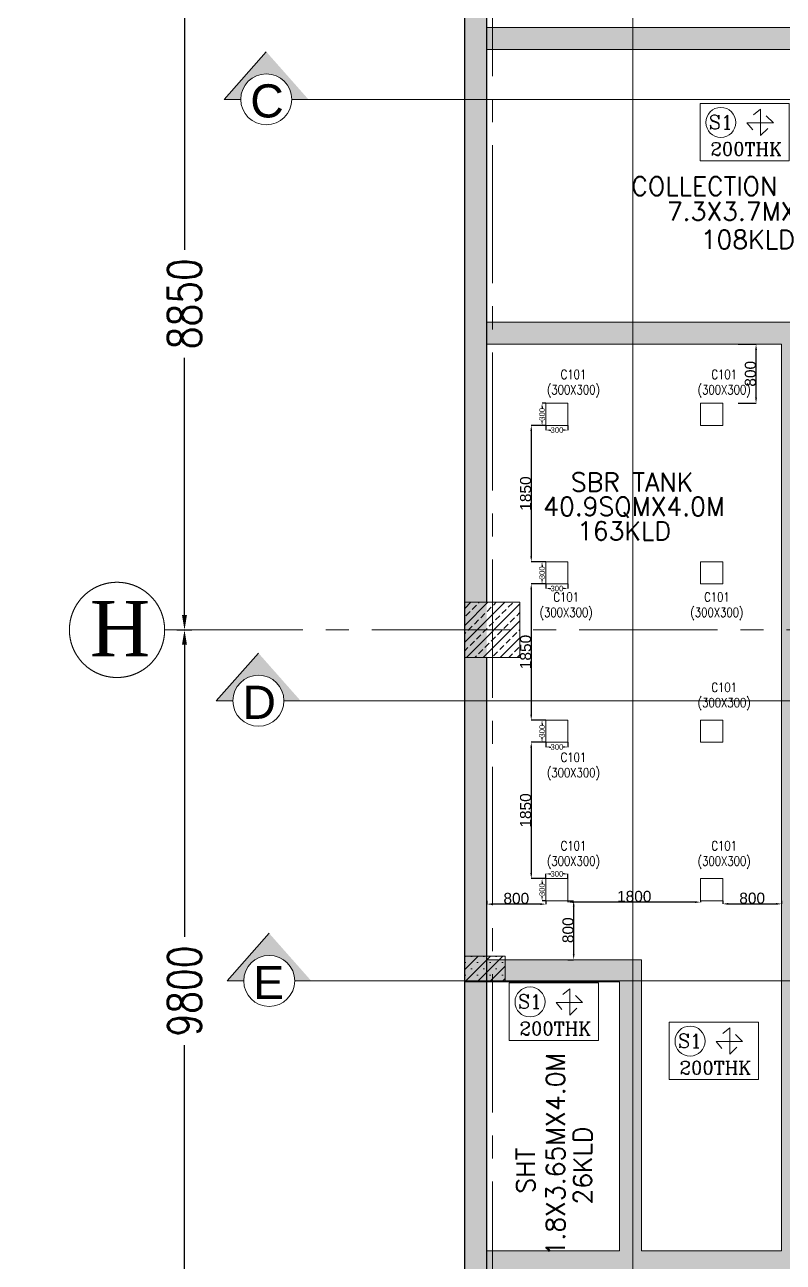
# Model space of a CAD drawing. Header units: millimetres. Extents: x -586673698 to -573385747, y -389867798 to -389752240.
# Drawn here: x -586558497 to -586548205, y -389777936 to -389761145 of the extents above; entities that cross this region are included whole.
import ezdxf
from ezdxf.enums import TextEntityAlignment as Align

# ---------------------------------------------------------------- set-up
doc = ezdxf.new("R2010")
doc.units = ezdxf.units.MM
doc.header["$LTSCALE"] = 100
for name, pattern in [('CENTER', [2, 1.25, -0.25, 0.25, -0.25]), ('CENTER2', [1.125, 0.75, -0.125, 0.125, -0.125]), ('DASHED', [19.05, 12.7, -6.35])]:
    doc.linetypes.add(name, pattern=pattern)
for name, color, linetype in [('0-text', 241, 'Continuous'), ('A-HATCH', 251, 'Continuous'), ('A-TEXT-ROOM-100', 4, 'Continuous'), ('AH_RETAINING WALL', 4, 'Continuous'), ('DT-PL-SHAFT', 230, 'Continuous'), ('GRIDLINE', 253, 'CENTER'), ('PLATFORM', 230, 'Continuous'), ('STP', 171, 'Continuous'), ('text', 7, 'Continuous'), ('WALL', 4, 'Continuous')]:
    doc.layers.add(name, color=color, linetype=linetype)
for name, color, linetype, lineweight in [('A-Column', 3, 'Continuous', 9), ('columns11', 1, 'Continuous', 20), ('ha', 8, 'Continuous', 9), ('PL-DOMESTIC WATER TANK', 171, 'Continuous', 0), ('SHTEXT', 11, 'Continuous', 15), ('wall hatch', 8, 'Continuous', 9)]:
    doc.layers.add(name, color=color, linetype=linetype, lineweight=lineweight)
doc.styles.add('Arial', font='arial.ttf')
doc.styles.add('ROMANC', font='ROMANC.SHX')
doc.styles.add('ROMANS', font='romans', dxfattribs={"width": 0.5})
doc.styles.add('simplex-0.8', font='simplex.shx', dxfattribs={"width": 0.8})
doc.styles.add('TIMESNEWROMAN', font='times.ttf')
doc.styles.add('VP-A', font='arial.ttf')
doc.dimstyles.new('ROMANS', dxfattribs={"dimscale": 100, "dimtxt": 2, "dimasz": 2, "dimexe": 1, "dimexo": 2, "dimgap": 1, "dimtad": 0, "dimtoh": 1, "dimdec": 0, "dimdsep": 46, "dimtxsty": 'ROMANS', "dimblk": 'ARCHTICK', "dimcen": 0, "dimclrd": 8, "dimclre": 8, "dimclrt": 6, "dimadec": 0, "dimazin": 0, "dimtfac": 1, "dimtdec": 0, "dimtix": 1, "dimtmove": 1, "dimatfit": 3, "dimfxl": 0, "dimtolj": 1, "dimtzin": 0, "dimarcsym": 0})
doc.dimstyles.new('V Mts', dxfattribs={"dimtxt": 150, "dimasz": 75, "dimexe": 0.1, "dimexo": 0, "dimgap": 0.01, "dimtad": 1, "dimdec": 0, "dimzin": 3, "dimdsep": 46, "dimtxsty": 'Arial', "dimsah": 1, "dimcen": 0.09375, "dimdle": 0.01, "dimclrd": 8, "dimclre": 8, "dimclrt": 256, "dimadec": 0, "dimazin": 0, "dimtfac": 0.7, "dimtdec": 3, "dimtofl": 0, "dimtmove": 2, "dimatfit": 3, "dimfxl": 0, "dimfrac": 1, "dimtolj": 1, "dimtzin": 0, "dimarcsym": 0})

# ---------------------------------------------------------------- blocks, each defined once
blk = doc.blocks.new('*D449')
at = {"layer": 'Defpoints', "color": 0, "transparency": 16777216}
for p in [(-586556971, -389769356, 817), (-586556329, -389769356), (-586556971, -389779156, 817)]:
    blk.add_point(p, dxfattribs=at)
at = {"layer": 'wall hatch', "color": 8, "lineweight": -2, "transparency": 16777216}
for p, q in [((-586556431, -389769356), (-586556229, -389769356)), ((-586556329, -389769556), (-586556329, -389773522)), ((-586556329, -389778956), (-586556329, -389774990)), ((-586556431, -389779156), (-586556229, -389779156))]:
    blk.add_line(p, q, dxfattribs=at)
at = {"layer": 'wall hatch', "color": 8, "transparency": 16777216}
for points in [[(-586556363, -389769556), (-586556296, -389769556), (-586556329, -389769356)], [(-586556363, -389778956), (-586556296, -389778956), (-586556329, -389779156)]]:
    blk.add_solid(points, dxfattribs=at)
at = {"layer": 'wall hatch', "color": 6, "transparency": 16777216, "insert": (-586556329, -389774256), "char_height": 450, "attachment_point": 5, "rotation": 90, "style": 'simplex-0.8', "bg_fill": 3, "box_fill_scale": 1.1, "bg_fill_color": 256, "bg_fill_true_color": 13158600, "bg_fill_transparency": 0}
blk.add_mtext('\\A1;9800', dxfattribs=at)
blk = doc.blocks.new('*D450')
at = {"layer": 'Defpoints', "color": 0, "transparency": 16777216}
for p in [(-586556971, -389760506, 817), (-586556329, -389760506), (-586556971, -389769356, 817)]:
    blk.add_point(p, dxfattribs=at)
at = {"layer": 'wall hatch', "color": 8, "lineweight": -2, "transparency": 16777216}
for p, q in [((-586556431, -389760506), (-586556229, -389760506)), ((-586556329, -389760706), (-586556329, -389764197)), ((-586556329, -389769156), (-586556329, -389765665)), ((-586556431, -389769356), (-586556229, -389769356))]:
    blk.add_line(p, q, dxfattribs=at)
at = {"layer": 'wall hatch', "color": 8, "transparency": 16777216}
for points in [[(-586556363, -389760706), (-586556296, -389760706), (-586556329, -389760506)], [(-586556363, -389769156), (-586556296, -389769156), (-586556329, -389769356)]]:
    blk.add_solid(points, dxfattribs=at)
at = {"layer": 'wall hatch', "color": 6, "transparency": 16777216, "insert": (-586556329, -389764931), "char_height": 450, "attachment_point": 5, "rotation": 90, "style": 'simplex-0.8', "bg_fill": 3, "box_fill_scale": 1.1, "bg_fill_color": 256, "bg_fill_true_color": 13158600, "bg_fill_transparency": 0}
blk.add_mtext('\\A1;8850', dxfattribs=at)
blk = doc.blocks.new('*D484')
at = {"layer": 'Defpoints', "color": 0, "ltscale": 5, "transparency": 16777216}
for p in [(-586551478, -389766281), (-586551427, -389766281), (-586551427, -389766581)]:
    blk.add_point(p, dxfattribs=at)
at = {"layer": 'DT-PL-SHAFT', "color": 8, "lineweight": -2, "ltscale": 5, "transparency": 16777216}
for p, q in [((-586551427, -389766281), (-586551478, -389766281)), ((-586551478, -389766331), (-586551478, -389766348)), ((-586551478, -389766531), (-586551478, -389766513)), ((-586551427, -389766581), (-586551478, -389766581))]:
    blk.add_line(p, q, dxfattribs=at)
at = {"layer": 'DT-PL-SHAFT', "color": 8, "ltscale": 5, "transparency": 16777216}
for points in [[(-586551486, -389766331), (-586551470, -389766331), (-586551478, -389766281)], [(-586551486, -389766531), (-586551470, -389766531), (-586551478, -389766581)]]:
    blk.add_solid(points, dxfattribs=at)
at = {"layer": 'DT-PL-SHAFT', "ltscale": 5, "transparency": 16777216, "insert": (-586551478, -389766431), "char_height": 75, "attachment_point": 5, "rotation": 90, "style": 'Arial'}
blk.add_mtext('\\A1;300', dxfattribs=at)
blk = doc.blocks.new('*D485')
at = {"layer": 'Defpoints', "color": 0, "ltscale": 5, "transparency": 16777216}
for p in [(-586551427, -389766581), (-586551427, -389766645), (-586551127, -389766581)]:
    blk.add_point(p, dxfattribs=at)
at = {"layer": 'DT-PL-SHAFT', "color": 8, "lineweight": -2, "ltscale": 5, "transparency": 16777216}
for p, q in [((-586551427, -389766581), (-586551427, -389766645)), ((-586551377, -389766645), (-586551359, -389766645)), ((-586551177, -389766645), (-586551193, -389766645)), ((-586551127, -389766581), (-586551127, -389766645))]:
    blk.add_line(p, q, dxfattribs=at)
at = {"layer": 'DT-PL-SHAFT', "color": 8, "ltscale": 5, "transparency": 16777216}
for points in [[(-586551377, -389766636), (-586551377, -389766653), (-586551427, -389766645)], [(-586551177, -389766636), (-586551177, -389766653), (-586551127, -389766645)]]:
    blk.add_solid(points, dxfattribs=at)
at = {"layer": 'DT-PL-SHAFT', "ltscale": 5, "transparency": 16777216, "insert": (-586551276, -389766645), "char_height": 75, "attachment_point": 5, "style": 'Arial'}
blk.add_mtext('\\A1;300', dxfattribs=at)
blk = doc.blocks.new('*D486')
at = {"layer": 'Defpoints', "color": 0, "ltscale": 5, "transparency": 16777216}
for p in [(-586548818, -389765481, -15), (-586548574, -389765481), (-586548818, -389766281, -12)]:
    blk.add_point(p, dxfattribs=at)
at = {"layer": 'DT-PL-SHAFT', "color": 8, "lineweight": -2, "ltscale": 5, "transparency": 16777216}
for p, q in [((-586548818, -389765481), (-586548574, -389765481)), ((-586548574, -389766206), (-586548574, -389765556)), ((-586548818, -389766281), (-586548574, -389766281))]:
    blk.add_line(p, q, dxfattribs=at)
at = {"layer": 'DT-PL-SHAFT', "color": 8, "ltscale": 5, "transparency": 16777216}
for points in [[(-586548587, -389765556), (-586548562, -389765556), (-586548574, -389765481)], [(-586548587, -389766206), (-586548562, -389766206), (-586548574, -389766281)]]:
    blk.add_solid(points, dxfattribs=at)
at = {"layer": 'DT-PL-SHAFT', "lineweight": 13, "ltscale": 5, "transparency": 16777216, "insert": (-586548651, -389765881), "char_height": 150, "attachment_point": 5, "rotation": 90, "style": 'Arial'}
blk.add_mtext('\\A1;800', dxfattribs=at)
blk = doc.blocks.new('*D487')
at = {"layer": 'Defpoints', "color": 0, "ltscale": 5, "transparency": 16777216}
for p in [(-586551127, -389773031), (-586551127, -389773831), (-586551049, -389773831)]:
    blk.add_point(p, dxfattribs=at)
at = {"layer": 'DT-PL-SHAFT', "color": 8, "lineweight": -2, "ltscale": 5, "transparency": 16777216}
for p, q in [((-586551127, -389773031), (-586551049, -389773031)), ((-586551049, -389773106), (-586551049, -389773756)), ((-586551127, -389773831), (-586551049, -389773831))]:
    blk.add_line(p, q, dxfattribs=at)
at = {"layer": 'DT-PL-SHAFT', "color": 8, "ltscale": 5, "transparency": 16777216}
for points in [[(-586551061, -389773106), (-586551036, -389773106), (-586551049, -389773031)], [(-586551061, -389773756), (-586551036, -389773756), (-586551049, -389773831)]]:
    blk.add_solid(points, dxfattribs=at)
at = {"layer": 'DT-PL-SHAFT', "lineweight": 13, "ltscale": 5, "transparency": 16777216, "insert": (-586551125, -389773431), "char_height": 150, "attachment_point": 5, "rotation": 90, "style": 'Arial'}
blk.add_mtext('\\A1;800', dxfattribs=at)
blk = doc.blocks.new('*D488')
at = {"layer": 'Defpoints', "color": 0, "ltscale": 5, "transparency": 16777216}
for p in [(-586552227, -389773031, 3), (-586552227, -389773077), (-586551427, -389773031, 3)]:
    blk.add_point(p, dxfattribs=at)
at = {"layer": 'DT-PL-SHAFT', "color": 8, "lineweight": -2, "ltscale": 5, "transparency": 16777216}
for p, q in [((-586552227, -389773031), (-586552227, -389773077)), ((-586551502, -389773077), (-586552152, -389773077)), ((-586551427, -389773031), (-586551427, -389773077))]:
    blk.add_line(p, q, dxfattribs=at)
at = {"layer": 'DT-PL-SHAFT', "color": 8, "ltscale": 5, "transparency": 16777216}
for points in [[(-586552152, -389773065), (-586552152, -389773090), (-586552227, -389773077)], [(-586551502, -389773065), (-586551502, -389773090), (-586551427, -389773077)]]:
    blk.add_solid(points, dxfattribs=at)
at = {"layer": 'DT-PL-SHAFT', "lineweight": 13, "ltscale": 5, "transparency": 16777216, "insert": (-586551827, -389773000), "char_height": 150, "attachment_point": 5, "style": 'Arial'}
blk.add_mtext('\\A1;800', dxfattribs=at)
blk = doc.blocks.new('*D489')
at = {"layer": 'Defpoints', "color": 0, "ltscale": 5, "transparency": 16777216}
for p in [(-586549027, -389773031), (-586548227, -389773031, -6), (-586548227, -389773074)]:
    blk.add_point(p, dxfattribs=at)
at = {"layer": 'DT-PL-SHAFT', "color": 8, "lineweight": -2, "ltscale": 5, "transparency": 16777216}
for p, q in [((-586549027, -389773031), (-586549027, -389773074)), ((-586548952, -389773074), (-586548302, -389773074)), ((-586548227, -389773031), (-586548227, -389773074))]:
    blk.add_line(p, q, dxfattribs=at)
at = {"layer": 'DT-PL-SHAFT', "color": 8, "ltscale": 5, "transparency": 16777216}
for points in [[(-586548952, -389773061), (-586548952, -389773086), (-586549027, -389773074)], [(-586548302, -389773061), (-586548302, -389773086), (-586548227, -389773074)]]:
    blk.add_solid(points, dxfattribs=at)
at = {"layer": 'DT-PL-SHAFT', "lineweight": 13, "ltscale": 5, "transparency": 16777216, "insert": (-586548627, -389772997), "char_height": 150, "attachment_point": 5, "style": 'Arial'}
blk.add_mtext('\\A1;800', dxfattribs=at)
blk = doc.blocks.new('*D490')
at = {"layer": 'Defpoints', "color": 0, "ltscale": 5, "transparency": 16777216}
for p in [(-586551478, -389768431), (-586551427, -389768431), (-586551427, -389768731)]:
    blk.add_point(p, dxfattribs=at)
at = {"layer": 'DT-PL-SHAFT', "color": 8, "lineweight": -2, "ltscale": 5, "transparency": 16777216}
for p, q in [((-586551427, -389768431), (-586551478, -389768431)), ((-586551478, -389768481), (-586551478, -389768498)), ((-586551478, -389768681), (-586551478, -389768663)), ((-586551427, -389768731), (-586551478, -389768731))]:
    blk.add_line(p, q, dxfattribs=at)
at = {"layer": 'DT-PL-SHAFT', "color": 8, "ltscale": 5, "transparency": 16777216}
for points in [[(-586551486, -389768481), (-586551470, -389768481), (-586551478, -389768431)], [(-586551486, -389768681), (-586551470, -389768681), (-586551478, -389768731)]]:
    blk.add_solid(points, dxfattribs=at)
at = {"layer": 'DT-PL-SHAFT', "ltscale": 5, "transparency": 16777216, "insert": (-586551478, -389768581), "char_height": 75, "attachment_point": 5, "rotation": 90, "style": 'Arial'}
blk.add_mtext('\\A1;300', dxfattribs=at)
blk = doc.blocks.new('*D491')
at = {"layer": 'Defpoints', "color": 0, "ltscale": 5, "transparency": 16777216}
for p in [(-586551427, -389768731), (-586551127, -389768731), (-586551427, -389768795)]:
    blk.add_point(p, dxfattribs=at)
at = {"layer": 'DT-PL-SHAFT', "color": 8, "lineweight": -2, "ltscale": 5, "transparency": 16777216}
for p, q in [((-586551427, -389768731), (-586551427, -389768795)), ((-586551127, -389768731), (-586551127, -389768795)), ((-586551377, -389768795), (-586551359, -389768795)), ((-586551177, -389768795), (-586551193, -389768795))]:
    blk.add_line(p, q, dxfattribs=at)
at = {"layer": 'DT-PL-SHAFT', "color": 8, "ltscale": 5, "transparency": 16777216}
for points in [[(-586551377, -389768786), (-586551377, -389768803), (-586551427, -389768795)], [(-586551177, -389768786), (-586551177, -389768803), (-586551127, -389768795)]]:
    blk.add_solid(points, dxfattribs=at)
at = {"layer": 'DT-PL-SHAFT', "ltscale": 5, "transparency": 16777216, "insert": (-586551276, -389768795), "char_height": 75, "attachment_point": 5, "style": 'Arial'}
blk.add_mtext('\\A1;300', dxfattribs=at)
blk = doc.blocks.new('*D492')
at = {"layer": 'Defpoints', "color": 0, "ltscale": 5, "transparency": 16777216}
for p in [(-586551478, -389770581), (-586551427, -389770581), (-586551427, -389770881)]:
    blk.add_point(p, dxfattribs=at)
at = {"layer": 'DT-PL-SHAFT', "color": 8, "lineweight": -2, "ltscale": 5, "transparency": 16777216}
for p, q in [((-586551427, -389770581), (-586551478, -389770581)), ((-586551478, -389770631), (-586551478, -389770648)), ((-586551478, -389770831), (-586551478, -389770813)), ((-586551427, -389770881), (-586551478, -389770881))]:
    blk.add_line(p, q, dxfattribs=at)
at = {"layer": 'DT-PL-SHAFT', "color": 8, "ltscale": 5, "transparency": 16777216}
for points in [[(-586551486, -389770631), (-586551470, -389770631), (-586551478, -389770581)], [(-586551486, -389770831), (-586551470, -389770831), (-586551478, -389770881)]]:
    blk.add_solid(points, dxfattribs=at)
at = {"layer": 'DT-PL-SHAFT', "ltscale": 5, "transparency": 16777216, "insert": (-586551478, -389770731), "char_height": 75, "attachment_point": 5, "rotation": 90, "style": 'Arial'}
blk.add_mtext('\\A1;300', dxfattribs=at)
blk = doc.blocks.new('*D493')
at = {"layer": 'Defpoints', "color": 0, "ltscale": 5, "transparency": 16777216}
for p in [(-586551427, -389770881), (-586551127, -389770881), (-586551427, -389770945)]:
    blk.add_point(p, dxfattribs=at)
at = {"layer": 'DT-PL-SHAFT', "color": 8, "lineweight": -2, "ltscale": 5, "transparency": 16777216}
for p, q in [((-586551427, -389770881), (-586551427, -389770945)), ((-586551127, -389770881), (-586551127, -389770945)), ((-586551377, -389770945), (-586551359, -389770945)), ((-586551177, -389770945), (-586551193, -389770945))]:
    blk.add_line(p, q, dxfattribs=at)
at = {"layer": 'DT-PL-SHAFT', "color": 8, "ltscale": 5, "transparency": 16777216}
for points in [[(-586551377, -389770936), (-586551377, -389770953), (-586551427, -389770945)], [(-586551177, -389770936), (-586551177, -389770953), (-586551127, -389770945)]]:
    blk.add_solid(points, dxfattribs=at)
at = {"layer": 'DT-PL-SHAFT', "ltscale": 5, "transparency": 16777216, "insert": (-586551276, -389770945), "char_height": 75, "attachment_point": 5, "style": 'Arial'}
blk.add_mtext('\\A1;300', dxfattribs=at)
blk = doc.blocks.new('*D494')
at = {"layer": 'Defpoints', "color": 0, "ltscale": 5, "transparency": 16777216}
for p in [(-586551427, -389766581, -12), (-586551624, -389768431), (-586551427, -389768431, -12)]:
    blk.add_point(p, dxfattribs=at)
at = {"layer": 'DT-PL-SHAFT', "color": 8, "lineweight": -2, "ltscale": 5, "transparency": 16777216}
for p, q in [((-586551427, -389766581), (-586551624, -389766581)), ((-586551624, -389766656), (-586551624, -389768356)), ((-586551427, -389768431), (-586551624, -389768431))]:
    blk.add_line(p, q, dxfattribs=at)
at = {"layer": 'DT-PL-SHAFT', "color": 8, "ltscale": 5, "transparency": 16777216}
for points in [[(-586551637, -389766656), (-586551612, -389766656), (-586551624, -389766581)], [(-586551637, -389768356), (-586551612, -389768356), (-586551624, -389768431)]]:
    blk.add_solid(points, dxfattribs=at)
at = {"layer": 'DT-PL-SHAFT', "lineweight": 13, "ltscale": 5, "transparency": 16777216, "insert": (-586551701, -389767506), "char_height": 150, "attachment_point": 5, "rotation": 90, "style": 'Arial'}
blk.add_mtext('\\A1;1850', dxfattribs=at)
blk = doc.blocks.new('*D495')
at = {"layer": 'Defpoints', "color": 0, "ltscale": 5, "transparency": 16777216}
for p in [(-586551427, -389768731, -12), (-586551624, -389770581), (-586551427, -389770581, -25)]:
    blk.add_point(p, dxfattribs=at)
at = {"layer": 'DT-PL-SHAFT', "color": 8, "lineweight": -2, "ltscale": 5, "transparency": 16777216}
for p, q in [((-586551427, -389768731), (-586551624, -389768731)), ((-586551624, -389768806), (-586551624, -389770506)), ((-586551427, -389770581), (-586551624, -389770581))]:
    blk.add_line(p, q, dxfattribs=at)
at = {"layer": 'DT-PL-SHAFT', "color": 8, "ltscale": 5, "transparency": 16777216}
for points in [[(-586551637, -389768806), (-586551612, -389768806), (-586551624, -389768731)], [(-586551637, -389770506), (-586551612, -389770506), (-586551624, -389770581)]]:
    blk.add_solid(points, dxfattribs=at)
at = {"layer": 'DT-PL-SHAFT', "lineweight": 13, "ltscale": 5, "transparency": 16777216, "insert": (-586551701, -389769656), "char_height": 150, "attachment_point": 5, "rotation": 90, "style": 'Arial'}
blk.add_mtext('\\A1;1850', dxfattribs=at)
blk = doc.blocks.new('*D496')
at = {"layer": 'Defpoints', "color": 0, "ltscale": 5, "transparency": 16777216}
for p in [(-586551427, -389770881, -25), (-586551624, -389772731), (-586551427, -389772731, -12)]:
    blk.add_point(p, dxfattribs=at)
at = {"layer": 'DT-PL-SHAFT', "color": 8, "lineweight": -2, "ltscale": 5, "transparency": 16777216}
for p, q in [((-586551427, -389770881), (-586551624, -389770881)), ((-586551624, -389770956), (-586551624, -389772656)), ((-586551427, -389772731), (-586551624, -389772731))]:
    blk.add_line(p, q, dxfattribs=at)
at = {"layer": 'DT-PL-SHAFT', "color": 8, "ltscale": 5, "transparency": 16777216}
for points in [[(-586551637, -389770956), (-586551612, -389770956), (-586551624, -389770881)], [(-586551637, -389772656), (-586551612, -389772656), (-586551624, -389772731)]]:
    blk.add_solid(points, dxfattribs=at)
at = {"layer": 'DT-PL-SHAFT', "lineweight": 13, "ltscale": 5, "transparency": 16777216, "insert": (-586551701, -389771806), "char_height": 150, "attachment_point": 5, "rotation": 90, "style": 'Arial'}
blk.add_mtext('\\A1;1850', dxfattribs=at)
blk = doc.blocks.new('*D497')
at = {"layer": 'Defpoints', "color": 0, "ltscale": 5, "transparency": 16777216}
for p in [(-586551127, -389773031, -12), (-586551127, -389773050), (-586549327, -389773031, -12)]:
    blk.add_point(p, dxfattribs=at)
at = {"layer": 'DT-PL-SHAFT', "color": 8, "lineweight": -2, "ltscale": 5, "transparency": 16777216}
for p, q in [((-586551127, -389773031), (-586551127, -389773050)), ((-586549402, -389773050), (-586551052, -389773050)), ((-586549327, -389773031), (-586549327, -389773050))]:
    blk.add_line(p, q, dxfattribs=at)
at = {"layer": 'DT-PL-SHAFT', "color": 8, "ltscale": 5, "transparency": 16777216}
for points in [[(-586551052, -389773037), (-586551052, -389773062), (-586551127, -389773050)], [(-586549402, -389773037), (-586549402, -389773062), (-586549327, -389773050)]]:
    blk.add_solid(points, dxfattribs=at)
at = {"layer": 'DT-PL-SHAFT', "lineweight": 13, "ltscale": 5, "transparency": 16777216, "insert": (-586550227, -389772973), "char_height": 150, "attachment_point": 5, "style": 'Arial'}
blk.add_mtext('\\A1;1800', dxfattribs=at)
blk = doc.blocks.new('*D498')
at = {"layer": 'Defpoints', "color": 0, "ltscale": 5, "transparency": 16777216}
for p in [(-586551427, -389772731), (-586551478, -389773031), (-586551427, -389773031)]:
    blk.add_point(p, dxfattribs=at)
at = {"layer": 'DT-PL-SHAFT', "color": 8, "lineweight": -2, "ltscale": 5, "transparency": 16777216}
for p, q in [((-586551427, -389772731), (-586551478, -389772731)), ((-586551478, -389772781), (-586551478, -389772798)), ((-586551478, -389772981), (-586551478, -389772964)), ((-586551427, -389773031), (-586551478, -389773031))]:
    blk.add_line(p, q, dxfattribs=at)
at = {"layer": 'DT-PL-SHAFT', "color": 8, "ltscale": 5, "transparency": 16777216}
for points in [[(-586551486, -389772781), (-586551470, -389772781), (-586551478, -389772731)], [(-586551486, -389772981), (-586551470, -389772981), (-586551478, -389773031)]]:
    blk.add_solid(points, dxfattribs=at)
at = {"layer": 'DT-PL-SHAFT', "ltscale": 5, "transparency": 16777216, "insert": (-586551478, -389772881), "char_height": 75, "attachment_point": 5, "rotation": 90, "style": 'Arial'}
blk.add_mtext('\\A1;300', dxfattribs=at)
blk = doc.blocks.new('*D499')
at = {"layer": 'Defpoints', "color": 0, "ltscale": 5, "transparency": 16777216}
for p in [(-586551427, -389772667), (-586551427, -389772731), (-586551127, -389772731)]:
    blk.add_point(p, dxfattribs=at)
at = {"layer": 'DT-PL-SHAFT', "color": 8, "lineweight": -2, "ltscale": 5, "transparency": 16777216}
for p, q in [((-586551427, -389772731), (-586551427, -389772667)), ((-586551377, -389772667), (-586551359, -389772667)), ((-586551177, -389772667), (-586551193, -389772667)), ((-586551127, -389772731), (-586551127, -389772667))]:
    blk.add_line(p, q, dxfattribs=at)
at = {"layer": 'DT-PL-SHAFT', "color": 8, "ltscale": 5, "transparency": 16777216}
for points in [[(-586551377, -389772659), (-586551377, -389772676), (-586551427, -389772667)], [(-586551177, -389772659), (-586551177, -389772676), (-586551127, -389772667)]]:
    blk.add_solid(points, dxfattribs=at)
at = {"layer": 'DT-PL-SHAFT', "ltscale": 5, "transparency": 16777216, "insert": (-586551276, -389772667), "char_height": 75, "attachment_point": 5, "style": 'Arial'}
blk.add_mtext('\\A1;300', dxfattribs=at)
blk = doc.blocks.new('SECT LINE')
at = {"layer": 'STP', "lineweight": 0}
blk.add_hatch(color=7, dxfattribs=at).paths.add_polyline_path([(571, 0), (346, 0, 1), (-346, 0), (-572, 0), (0, 646)])
at = {"layer": 'STP', "color": 7, "lineweight": 0}
for p, q in [((-572, 0), (0, 646)), ((-346, 0), (-572, 0)), ((-346, 0), (-572, 0)), ((346, 0), (1202, 0))]:
    blk.add_line(p, q, dxfattribs=at)
blk.add_circle((0, 0), 346, dxfattribs=at)
blk.add_circle((0, 0), 346, dxfattribs=at)
blk = doc.blocks.new('*D700')
at = {"layer": 'Defpoints', "color": 0, "ltscale": 5, "transparency": 16777216}
for p in [(-927883, -80050), (-926683, -80050), (-927883, -80117)]:
    blk.add_point(p, dxfattribs=at)
at = {"layer": 'DT-PL-SHAFT', "color": 8, "lineweight": -2, "ltscale": 5, "transparency": 16777216}
for p, q in [((-927883, -80050), (-927883, -80117)), ((-926683, -80050), (-926683, -80117)), ((-927858, -80117), (-927391, -80117)), ((-926708, -80117), (-927174, -80117))]:
    blk.add_line(p, q, dxfattribs=at)
at = {"layer": 'DT-PL-SHAFT', "color": 8, "ltscale": 5, "transparency": 16777216}
for points in [[(-927858, -80113), (-927858, -80121), (-927883, -80117)], [(-926708, -80113), (-926708, -80121), (-926683, -80117)]]:
    blk.add_solid(points, dxfattribs=at)
at = {"layer": 'DT-PL-SHAFT', "ltscale": 5, "transparency": 16777216, "insert": (-927283, -80117), "char_height": 75, "attachment_point": 5, "style": 'Arial'}
blk.add_mtext('\\A1;1200', dxfattribs=at)
blk = doc.blocks.new('*D701')
at = {"layer": 'Defpoints', "color": 0, "ltscale": 5, "transparency": 16777216}
for p in [(-926683, -78450), (-926584, -78450), (-926683, -80050)]:
    blk.add_point(p, dxfattribs=at)
at = {"layer": 'DT-PL-SHAFT', "color": 8, "lineweight": -2, "ltscale": 5, "transparency": 16777216}
for p, q in [((-926683, -78450), (-926584, -78450)), ((-926584, -78475), (-926584, -79132)), ((-926584, -80025), (-926584, -79348)), ((-926683, -80050), (-926584, -80050))]:
    blk.add_line(p, q, dxfattribs=at)
at = {"layer": 'DT-PL-SHAFT', "color": 8, "ltscale": 5, "transparency": 16777216}
for points in [[(-926588, -78475), (-926580, -78475), (-926584, -78450)], [(-926588, -80025), (-926580, -80025), (-926584, -80050)]]:
    blk.add_solid(points, dxfattribs=at)
at = {"layer": 'DT-PL-SHAFT', "ltscale": 5, "transparency": 16777216, "insert": (-926584, -79240), "char_height": 75, "attachment_point": 5, "rotation": 90, "style": 'Arial'}
blk.add_mtext('\\A1;1600', dxfattribs=at)
blk = doc.blocks.new('FDHHJJ')
at = {"layer": 'DT-PL-SHAFT', "color": 1, "ltscale": 5}
for base, p2, angle, picture, middle in [((-926583.8, -78450.4), (-926682.8, -78450.4), 90, '*D701', (-926583.8, -79239.9)), ((-927882.8, -80117.1), (-927882.8, -80050.4), 180, '*D700', (-927282.8, -80117.1))]:
    dim = blk.add_linear_dim(base=base, p1=(-926682.8, -80050.4), p2=p2, angle=angle, dimstyle='V Mts', override={"dimtxt": 75, "dimasz": 25}, dxfattribs=at)
    dim.commit()
    dim.dimension.update_dxf_attribs({"geometry": picture, "text_midpoint": middle, "dimtype": 129})

msp = doc.modelspace()

# ---------------------------------------------------------------- hatches: boundary and pattern name
at = {"layer": 'A-HATCH', "lineweight": 5}
h = msp.add_hatch(dxfattribs=at)
h.set_pattern_fill('ANSI33', color=256, scale=650, angle=360, style=0)
h.set_pattern_definition([(45, (-585089112.2, -388250724.98), (-114.904852, 114.904852), []), (45, (-585088997.29, -388250724.98), (-114.904852, 114.904852), [81.25, -40.625])])
h.paths.add_polyline_path([(-586551777.2, -389769731.1), (-586552527.2, -389769731.1), (-586552527.2, -389768981.1), (-586551777.2, -389768981.1)])
at = {"layer": 'ha', "lineweight": 5}
h = msp.add_hatch(dxfattribs=at)
h.set_pattern_fill('SACNCR', color=256, scale=50, angle=180, style=0)
h.set_pattern_definition([(224.999999, (-587394840.69, -389472471.44), (84.1899, -84.189903), []), (224.999999, (-587394924.88, -389472471.44), (84.1899, -84.189903), [0, -119.0625])])
h.paths.add_polyline_path([(-586552527.3, -389773781.1), (-586552527.3, -389774131.1), (-586551977.3, -389774131.1), (-586551977.3, -389773781.1)])
at = {"layer": 'WALL', "lineweight": 5}
h = msp.add_hatch(dxfattribs=at)
h.set_pattern_fill('AR-CONC', color=8, scale=50, angle=90)
h.set_pattern_definition([(140, (-585945849.94, -390118285.44), (31.37607, 358.63009), [37.5, -412.5]), (85, (-585945849.94, -390118285.44), (-376.09607, -69.37567), [30, -330]), (190.451444, (-585945847.32, -390118255.55), (-344.72, 289.25442), [31.8701, -350.57106]), (136.1842, (-585945949.94, -390118285.44), (82.75964, 533.62067), [56.25, -618.75]), (186.635635, (-585945943.04, -390118240.97), (-487.0593, 467.33097), [47.80517, -525.8569]), (81.18416, (-585945949.94, -390118285.44), (-487.0593, 467.33097), [45, -495]), (111, (-585945924.94, -390118235.44), (201.30945, 298.45353), [37.5, -412.5]), (56, (-585945924.94, -390118235.44), (-362.57502, 121.65767), [30, -330]), (161.451445, (-585945908.16, -390118210.57), (-161.26558, 420.11119), [31.8701, -350.57106]), (127.5, (-585945849.94, -390118285.44), (-166.446927, 6.079928), [0, -326, 0, -335, 0, -331.25]), (97.5, (-585945849.94, -390118285.44), (-197.205856, 131.53477), [0, -191, 0, -318.5, 0, -126.25]), (57.5, (-585945849.94, -390118396.94), (11.277436, 266.911218), [0, -125, 0, -390, 0, -517.5]), (47.5, (-585945849.94, -390118446.94), (-50.05249, 291.593085), [0, -162.5, 0, -259, 0, -367.5])])
h.paths.add_polyline_path([(-586541917.5, -389758163.3), (-586552527.3, -389759527.6), (-586552527.2, -389795614.5), (-586552227.2, -389795614.5), (-586552227.3, -389759691), (-586541917.5, -389758364.9)])
h = msp.add_hatch(dxfattribs=at)
h.set_pattern_fill('AR-CONC', color=8, scale=2, angle=90)
h.set_pattern_definition([(140, (680166.8, 42097.32), (31.87817108, 364.36933799), [38.1, -419.1]), (85, (680166.8, 42097.32), (-382.11369048, -70.48684285), [30.48, -335.28116834]), (190.4514447, (680169.46, 42127.7), (-350.23550382, 293.88249418), [32.3800176, -356.1804892]), (136.1842, (680065.2, 42097.32), (84.08465587, 542.15808178), [57.15, -628.65]), (186.63555761, (680072.2, 42142.5), (-494.8522492, 474.8082681), [48.5700463, -534.2712163]), (81.18415117, (680065.2, 42097.3), (-494.85224917, 474.80826813), [45.71993414, -502.91946384]), (111, (680090.6, 42148.12), (204.53039637, 303.22878254), [38.1, -419.1]), (56, (680090.6, 42148.12), (-368.37593224, 123.6040567), [30.48, -335.28]), (161.451445, (680107.65, 42173.4), (-163.84553777, 426.83283856), [32.3800176, -356.1798752]), (127.5, (680166.81, 42097.32), (-169.110077746, 6.1772065), [0, -331.216, 0, -340.36, 0, -336.55]), (97.5, (680166.8, 42097.32), (-200.361149636, 133.63932502), [0, -194.056, 0, -323.596, 0, -128.27]), (57.5, (680166.81, 41984.04), (11.457487985, 271.181190334), [0, -127, 0, -396.24, 0, -525.78]), (47.5, (680166.8, 41933.24), (-50.85298207, 296.25836277), [0, -165.1, 0, -263.144, 0, -373.38])])
h.paths.add_polyline_path([(-586552227.2, -389761180.6), (-586544927.3, -389761180.6), (-586544927.3, -389761480.6), (-586552227.2, -389761480.6)])
h.paths.add_polyline_path([(-586544627.3, -389761180.6), (-586544927.3, -389761180.6), (-586544927.3, -389793031.3), (-586544627.3, -389793031.3)])
h.paths.add_polyline_path([(-586548227.3, -389765180.6), (-586544927.3, -389765180.6), (-586544927.3, -389765531.3), (-586548227.3, -389765531.3)])
h.paths.add_polyline_path([(-586547927.3, -389777781.1), (-586548227.3, -389777781.1), (-586548227.3, -389765531.3), (-586547927.3, -389765531.3)])
h.paths.add_polyline_path([(-586548227.3, -389765480.6), (-586552227.2, -389765480.6), (-586552227.2, -389765180.6), (-586548227.3, -389765180.6)])
h.paths.add_polyline_path([(-586550127.3, -389773831.1), (-586550427.3, -389773831.1), (-586550427.3, -389777781.1), (-586550127.3, -389777781.1)])
h.paths.add_polyline_path([(-586552227.2, -389773831.1), (-586550427.3, -389773831.1), (-586550427.3, -389774131.1), (-586552227.2, -389774131.1)])
h.paths.add_polyline_path([(-586552227.2, -389778081.1), (-586544927.3, -389778081.1), (-586544927.3, -389777781.1), (-586552227.2, -389777781.1)])
h.paths.add_polyline_path([(-586552227.1, -389787031.1), (-586544927.3, -389787031.1), (-586544927.3, -389787330.8), (-586552227.1, -389787330.8)])
h.paths.add_polyline_path([(-586549677.1, -389787330.8), (-586549377.1, -389787330.8), (-586549377.1, -389793031.3), (-586549677.1, -389793031.3)])
h.paths.add_polyline_path([(-586552227.2, -389793031.3), (-586544627.3, -389793031.3), (-586544627.3, -389793331.3), (-586552227.2, -389793331.3)])

# ---------------------------------------------------------------- linework, layer by layer
at = {"layer": 'A-Column', "elevation": -301}
msp.add_lwpolyline([(-586551777.2, -389769731.1), (-586552527.2, -389769731.1), (-586552527.2, -389768981.1), (-586551777.2, -389768981.1)], close=True, dxfattribs=at)
at = {"layer": 'AH_RETAINING WALL'}
for p, q in [((-586552527.2, -389795626.5, -292.2), (-586552527.3, -389759527.6, -292.2)), ((-586552527.2, -389795626.5, -292.2), (-586552527.3, -389759527.6, -292.2)), ((-586552227.2, -389768981.1, -301), (-586552227.2, -389760880.8, -287.5)), ((-586552227.2, -389783581.1, -299.3), (-586552227.2, -389769731.1, -292.2))]:
    msp.add_line(p, q, dxfattribs=at)
at = {"layer": 'columns11', "ltscale": 0.5}
for points, elevation in [([(-586551427.2, -389766280.6), (-586551127.2, -389766280.6), (-586551127.2, -389766580.6), (-586551427.2, -389766580.6)], -307.2), ([(-586549027.3, -389766280.6), (-586549327.3, -389766280.6), (-586549327.3, -389766580.6), (-586549027.3, -389766580.6)], -307.2), ([(-586551427.2, -389768430.6), (-586551127.2, -389768430.6), (-586551127.2, -389768730.6), (-586551427.2, -389768730.6)], -307.2), ([(-586549027.3, -389768430.6), (-586549327.3, -389768430.6), (-586549327.3, -389768730.6), (-586549027.3, -389768730.6)], -307.2), ([(-586551427.2, -389770580.6), (-586551127.2, -389770580.6), (-586551127.2, -389770880.6), (-586551427.2, -389770880.6)], -319.6), ([(-586549027.3, -389770580.6), (-586549327.3, -389770580.6), (-586549327.3, -389770880.6), (-586549027.3, -389770880.6)], -319.6), ([(-586551427.2, -389773031.1), (-586551127.2, -389773031.1), (-586551127.2, -389772731.1), (-586551427.2, -389772731.1)], -307.2), ([(-586549027.3, -389773031.1), (-586549327.3, -389773031.1), (-586549327.3, -389772731.1), (-586549027.3, -389772731.1)], -307.2), ([(-586552527.3, -389773781.1), (-586552527.3, -389774131.1), (-586551977.3, -389774131.1), (-586551977.3, -389773781.1)], -294.7)]:
    msp.add_lwpolyline(points, close=True, dxfattribs=dict(at, elevation=elevation))
at = {"layer": 'DT-PL-SHAFT', "color": 8, "linetype": 'DASHED', "lineweight": 13, "ltscale": 50}
msp.add_line((-586550247, -389795486.7, -319.1), (-586550247, -389756960.6, -319.1), dxfattribs=at)
at = {"layer": 'DT-PL-SHAFT', "color": 1, "lineweight": 13, "ltscale": 5}
for p, q in [((-586544627.3, -389761180.6, -299.3), (-586552227.2, -389761180.6, -299.3)), ((-586544927.3, -389761480.6, -299.3), (-586552227.2, -389761480.6, -299.3))]:
    msp.add_line(p, q, dxfattribs=at)
at = {"layer": 'DT-PL-SHAFT', "color": 8, "linetype": 'DASHED', "lineweight": 13, "ltscale": 50}
for points, elevation in [([(-586542549.2, -389762157.2), (-586554430.3, -389762157.2)], -319.1), ([(-586542950.6, -389770317.5), (-586554536.4, -389770317.5)], -315.8), ([(-586543657, -389774118.9), (-586554391.2, -389774118.9)], -312.7)]:
    msp.add_lwpolyline(points, dxfattribs=dict(at, elevation=elevation))
at = {"layer": 'DT-PL-SHAFT', "color": 1, "lineweight": 13, "ltscale": 5}
for points, elevation in [([(-586548227.3, -389777781.1), (-586548227.3, -389765480.6)], -291.8), ([(-586550127.3, -389773831.1), (-586552227.2, -389773831.1)], -294.7), ([(-586550127.3, -389777781.1), (-586550127.3, -389773831.1)], -294.7), ([(-586550427.3, -389774131.1), (-586552227.2, -389774131.1)], -294.7), ([(-586550427.3, -389777781.1), (-586550427.3, -389774131.1)], -294.7), ([(-586552227.2, -389777781.1), (-586550427.3, -389777781.1)], -301), ([(-586550127.3, -389777781.1), (-586548227.3, -389777781.1)], -301)]:
    msp.add_lwpolyline(points, dxfattribs=dict(at, elevation=elevation))
at = {"layer": 'GRIDLINE', "color": 117, "linetype": 'CENTER2', "lineweight": 5, "ltscale": 25}
for p, q in [((-586552152.2, -389795590.6, -302.8), (-586552152.2, -389755720.8, -302.8)), ((-586556598.5, -389769356.1, -301), (-586540551.2, -389769356.1, -301))]:
    msp.add_line(p, q, dxfattribs=at)
at = {"layer": 'GRIDLINE', "linetype": 'CENTER', "lineweight": 5, "ltscale": 500}
msp.add_circle((-586557244.5, -389769356.1, -301), 646, dxfattribs=at)
at = {"layer": 'PL-DOMESTIC WATER TANK', "color": 1, "lineweight": 13, "ltscale": 200, "elevation": -301, "flags": 128}
for points in [[(-586544927.3, -389765180.6), (-586552227.2, -389765180.6)], [(-586548227.3, -389765480.6), (-586552227.2, -389765480.6)]]:
    msp.add_lwpolyline(points, dxfattribs=at)
at = {"layer": 'SHTEXT', "elevation": -319.1}
for points in [[(-586549333.6, -389762211.3), (-586548124.6, -389762211.3), (-586548124.6, -389762991.9), (-586549333.6, -389762991.9)], [(-586549333.6, -389762211.3), (-586548124.6, -389762211.3), (-586548124.6, -389762991.9), (-586549333.6, -389762991.9)], [(-586551922.5, -389774145.3), (-586550713.4, -389774145.3), (-586550713.4, -389774926), (-586551922.5, -389774926)], [(-586551922.5, -389774145.3), (-586550713.4, -389774145.3), (-586550713.4, -389774926), (-586551922.5, -389774926)], [(-586549751.7, -389774676.7), (-586548542.6, -389774676.7), (-586548542.6, -389775457.3), (-586549751.7, -389775457.3)], [(-586549751.7, -389774676.7), (-586548542.6, -389774676.7), (-586548542.6, -389775457.3), (-586549751.7, -389775457.3)]]:
    msp.add_lwpolyline(points, close=True, dxfattribs=at)
at = {"layer": 'SHTEXT'}
for centre in [(-586549052.2, -389762470.2, -319.1), (-586551641.1, -389774404.3, -319.1), (-586549470.2, -389774935.6, -319.1)]:
    msp.add_circle(centre, 203.6, dxfattribs=at)
at = {"layer": 'text', "lineweight": 5, "elevation": -319.1}
for points in [[(-586548511.8, -389762476), (-586548511.8, -389762290), (-586548607, -389762369.2)], [(-586548511.8, -389762476), (-586548511.8, -389762290), (-586548607, -389762369.2)], [(-586548511.8, -389762476), (-586548697.8, -389762476), (-586548618.6, -389762571.2)], [(-586548511.8, -389762476), (-586548697.8, -389762476), (-586548618.6, -389762571.2)], [(-586548511.8, -389762476), (-586548339.7, -389762476), (-586548435, -389762380.7)], [(-586548511.8, -389762476), (-586548339.7, -389762476), (-586548435, -389762380.7)], [(-586548511.8, -389762476), (-586548511.8, -389762648), (-586548416.5, -389762552.8)], [(-586548511.8, -389762476), (-586548511.8, -389762648), (-586548416.5, -389762552.8)], [(-586551100.6, -389774410.1), (-586551100.6, -389774224.1), (-586551195.9, -389774303.3)], [(-586551100.6, -389774410.1), (-586551100.6, -389774224.1), (-586551195.9, -389774303.3)], [(-586551100.6, -389774410.1), (-586551286.6, -389774410.1), (-586551207.4, -389774505.3)], [(-586551100.6, -389774410.1), (-586551286.6, -389774410.1), (-586551207.4, -389774505.3)], [(-586551100.6, -389774410.1), (-586550928.6, -389774410.1), (-586551023.8, -389774314.8)], [(-586551100.6, -389774410.1), (-586550928.6, -389774410.1), (-586551023.8, -389774314.8)], [(-586551100.6, -389774410.1), (-586551100.6, -389774582.1), (-586551005.4, -389774486.9)], [(-586551100.6, -389774410.1), (-586551100.6, -389774582.1), (-586551005.4, -389774486.9)], [(-586548929.8, -389774941.4), (-586548929.8, -389774755.4), (-586549025, -389774834.6)], [(-586548929.8, -389774941.4), (-586548929.8, -389774755.4), (-586549025, -389774834.6)], [(-586548929.8, -389774941.4), (-586549115.8, -389774941.4), (-586549036.6, -389775036.6)], [(-586548929.8, -389774941.4), (-586549115.8, -389774941.4), (-586549036.6, -389775036.6)], [(-586548929.8, -389774941.4), (-586548757.7, -389774941.4), (-586548853, -389774846.2)], [(-586548929.8, -389774941.4), (-586548757.7, -389774941.4), (-586548853, -389774846.2)], [(-586548929.8, -389774941.4), (-586548929.8, -389775113.4), (-586548834.6, -389775018.2)], [(-586548929.8, -389774941.4), (-586548929.8, -389775113.4), (-586548834.6, -389775018.2)]]:
    msp.add_lwpolyline(points, dxfattribs=at)

# ---------------------------------------------------------------- block references
at = {"layer": 'DT-PL-SHAFT', "color": 1, "lineweight": 13, "xscale": -1, "rotation": 180}
msp.add_blockref('FDHHJJ', (-585737895.8, -389853681.5, -305.5), dxfattribs=at)
at = {"layer": 'PLATFORM', "linetype": 'Continuous', "lineweight": 13}
for p in [(-586555219.4, -389762157.2, -319.1), (-586555325.4, -389770317.5, -315.8), (-586555180.2, -389774118.9, -312.7)]:
    msp.add_blockref('SECT LINE', p, dxfattribs=at)

# ---------------------------------------------------------------- texts
at = {"layer": '0-text', "color": 241, "lineweight": 13, "style": 'VP-A'}
for s, p in [('C', (-586555436.2, -389762403.1, -319.1)), ('D', (-586555542.2, -389770563.4, -315.8)), ('E', (-586555397.1, -389774364.8, -312.7))]:
    msp.add_text(s, height=450, dxfattribs=at).set_placement(p)
at = {"layer": 'A-TEXT-ROOM-100', "linetype": 'ByBlock', "lineweight": 9, "style": 'simplex-0.8'}
for s, p in [('COLLECTION TANK', (-586550267.3, -389763460.5, -294.9)), ('7.3X3.7MX4.0M', (-586549783.8, -389763801.5, -294.9)), ('108KLD', (-586549324.5, -389764184.3, -294.9)), ('SBR TANK', (-586551087.5, -389767476.2, -294.5)), ('40.9SQMX4.0M', (-586551462.4, -389767807.1, -294.5)), ('163KLD', (-586551003.1, -389768137.9, -294.5))]:
    msp.add_text(s, height=250, dxfattribs=at).set_placement(p)
for s, p in [('1.8X3.65MX4.0M', (-586551171, -389777855.6, -297.6)), ('26KLD', (-586550803.2, -389777152.8, -297.6)), ('SHT', (-586551575.7, -389777003.9, -297.6))]:
    msp.add_text(s, height=250, rotation=90, dxfattribs=at).set_placement(p)
at = {"layer": 'A-TEXT-ROOM-100', "linetype": 'ByBlock', "lineweight": 9, "char_height": 125, "width": 1775.838, "attachment_point": 2, "style": 'simplex-0.8'}
for insert in [(-586551051.9, -389765826.9, -301), (-586549006.5, -389765826.9, -301), (-586551150.4, -389768847.9, -294.9), (-586549105.1, -389768847.9, -294.9), (-586549006.5, -389770072.4, -313.4), (-586551051.9, -389771022, -313.4), (-586551051.9, -389772222.9, -301), (-586549006.5, -389772222.9, -301)]:
    msp.add_mtext('C101\\P(300X300)', dxfattribs=dict(at, insert=insert))
at = {"layer": 'text', "color": 4, "lineweight": 9, "style": 'ROMANC'}
for p in [(-586549053.5, -389762465.6, -319.1), (-586551642.4, -389774399.7, -319.1), (-586549471.5, -389774931, -319.1)]:
    msp.add_text('S1', height=190, dxfattribs=at).set_placement(p, align=Align.MIDDLE_CENTER)
for p in [(-586548229, -389762974.8, -319.1), (-586550817.9, -389774908.9, -319.1), (-586548647, -389775440.2, -319.1)]:
    msp.add_text('200THK', height=180, dxfattribs=at).set_placement(p, align=Align.BOTTOM_RIGHT)
at = {"layer": 'text', "color": 6, "insert": (-586557612.8, -389768963.3, -300.7), "char_height": 750, "width": 3523.563, "attachment_point": 1, "style": 'TIMESNEWROMAN'}
msp.add_mtext('H ', dxfattribs=at)

# ---------------------------------------------------------------- dimensions: what is measured, and where the dimension line sits
at = {"layer": 'DT-PL-SHAFT', "color": 1, "lineweight": 13, "ltscale": 5}
for p1, p2, distance, picture, middle in [((-586548817.9, -389766280.6, -307.2), (-586548817.9, -389765480.6, -310.1), -243.6, '*D486', (-586548650.9, -389765880.6, -294.9)), ((-586551427.2, -389766580.6, -307.2), (-586551427.2, -389768430.6, -307.2), -197, '*D494', (-586551700.8, -389767505.6, -294.9)), ((-586551427.2, -389768730.6, -307.2), (-586551427.2, -389770580.6, -319.6), -197, '*D495', (-586551700.8, -389769655.6, -294.9)), ((-586551427.2002, -389770880.6412, -319.5688), (-586551427.2002, -389772731.0874, -307.2211), -197.0081, '*D496', (-586551700.8043, -389771805.8643, -294.8734)), ((-586551427.2, -389773031.1, -307.2), (-586552227.2, -389773031.1, -307.4), 46, '*D488', (-586551827.2, -389773000.5, -310.3)), ((-586549327.3, -389773031.1, -307.2), (-586551127.2, -389773031.1, -307.2), 18.6, '*D497', (-586550227.3, -389772973.1, -294.9)), ((-586549027.3, -389773031.1, -294.9), (-586548227.3, -389773031.1, -300.9), -42.9, '*D489', (-586548627.3, -389772997.4, -294.9))]:
    dim = msp.add_aligned_dim(p1=p1, p2=p2, distance=distance, dimstyle='V Mts', dxfattribs=at)
    dim.commit()
    dim.dimension.update_dxf_attribs({"geometry": picture, "text_midpoint": middle})
at = {"layer": 'DT-PL-SHAFT', "color": 2, "ltscale": 5}
for base, p1, p2, angle, picture, middle in [((-586551477.9, -389766280.6, -307.2), (-586551427.2, -389766580.6, -307.2), (-586551427.2, -389766280.6, -307.2), 90, '*D484', (-586551477.9, -389766430.6, -307.2)), ((-586551427.2, -389766644.5, -307.2), (-586551127.2, -389766580.6, -307.2), (-586551427.2, -389766580.6, -307.2), 180, '*D485', (-586551275.8, -389766644.5, -307.2)), ((-586551477.9, -389768430.6, -307.2), (-586551427.2, -389768730.6, -307.2), (-586551427.2, -389768430.6, -307.2), 90, '*D490', (-586551477.9, -389768580.6, -307.2)), ((-586551427.2, -389768794.5, -307.2), (-586551127.2, -389768730.6, -307.2), (-586551427.2, -389768730.6, -307.2), 180, '*D491', (-586551275.8, -389768794.5, -307.2)), ((-586551477.9, -389770580.6, -319.6), (-586551427.2, -389770880.6, -319.6), (-586551427.2, -389770580.6, -319.6), 90, '*D492', (-586551477.9, -389770730.6, -319.6)), ((-586551427.2, -389770944.5, -319.6), (-586551127.2, -389770880.6, -319.6), (-586551427.2, -389770880.6, -319.6), 180, '*D493', (-586551275.8, -389770944.5, -319.6)), ((-586551477.9, -389773031.1, -307.2), (-586551427.2, -389772731.1, -307.2), (-586551427.2, -389773031.1, -307.2), 270, '*D498', (-586551477.9, -389772881.1, -307.2)), ((-586551427.2, -389772667.2, -307.2), (-586551127.2, -389772731.1, -307.2), (-586551427.2, -389772731.1, -307.2), 180, '*D499', (-586551275.8, -389772667.2, -307.2))]:
    dim = msp.add_linear_dim(base=base, p1=p1, p2=p2, angle=angle, dimstyle='V Mts', override={"dimtxt": 75, "dimasz": 50}, dxfattribs=at)
    dim.commit()
    dim.dimension.update_dxf_attribs({"geometry": picture, "text_midpoint": middle, "dimtype": 161})
at = {"layer": 'DT-PL-SHAFT', "color": 2, "lineweight": 13, "ltscale": 5}
dim = msp.add_aligned_dim(p1=(-586551127.2, -389773031.1, -307.2), p2=(-586551127.2, -389773831.1, -307.2), distance=78.5, dimstyle='V Mts', dxfattribs=at)
dim.commit()
dim.dimension.update_dxf_attribs({"geometry": '*D487', "text_midpoint": (-586551125.3, -389773431.1, -307.2)})

# ---------------------------------------------------------------- next in the draw order: dimensions: what is measured, and where the dimension line sits
at = {"layer": 'wall hatch'}
dim = msp.add_linear_dim(base=(-586556329.3, -389769356.1, -1118), p1=(-586556971.2, -389779156.1, -301), p2=(-586556971.2, -389769356.1, -301), angle=90, dimstyle='ROMANS', override={"dimtxt": 4.5, "dimtxsty": 'simplex-0.8', "dimsah": 1, "dimfxl": 2, "dimfxlon": 1, "dimtfill": 1, "dimarcsym": 1}, dxfattribs=at)
dim.commit()
dim.dimension.update_dxf_attribs({"geometry": '*D449', "text_midpoint": (-586556329.3, -389774256.1, -1118)})

# ---------------------------------------------------------------- next in the draw order: dimensions: what is measured, and where the dimension line sits
dim = msp.add_linear_dim(base=(-586556329.3, -389760505.7, -1118), p1=(-586556971.2, -389769356.1, -301), p2=(-586556971.2, -389760505.7, -301), angle=90, dimstyle='ROMANS', override={"dimtxt": 4.5, "dimtxsty": 'simplex-0.8', "dimsah": 1, "dimfxl": 2, "dimfxlon": 1, "dimtfill": 1, "dimarcsym": 1}, dxfattribs=at)
dim.commit()
dim.dimension.update_dxf_attribs({"geometry": '*D450', "text_midpoint": (-586556329.3, -389764930.9, -1118)})

doc.saveas('drawing.dxf')
